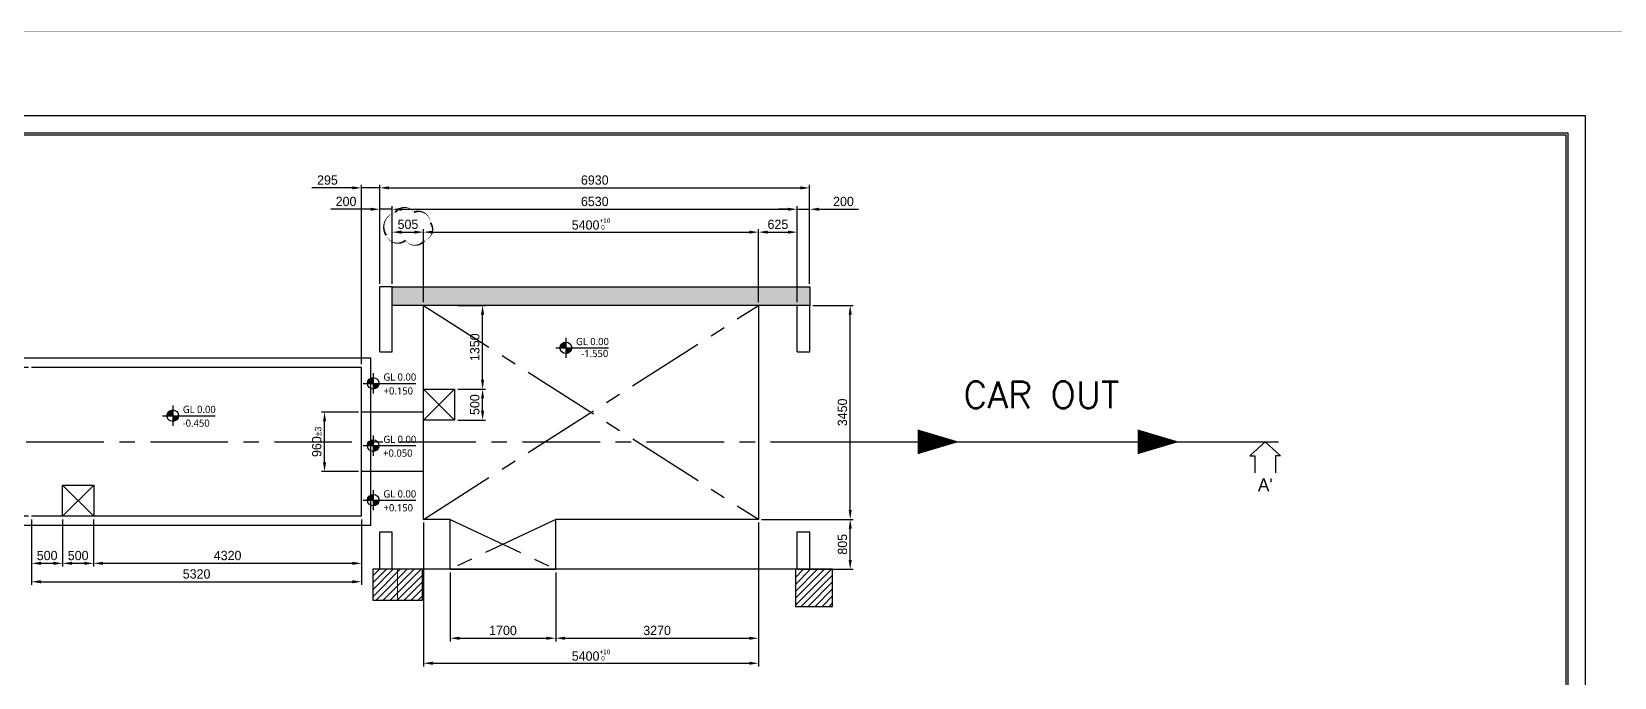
# Model space of a CAD drawing. Header units: millimetres. Extents: x -5 to 1510635, y -6 to 71285.
# Drawn here: x 1086576 to 1112096, y 16322 to 26733 of the extents above; entities that cross this region are included whole.
import ezdxf
from ezdxf.enums import TextEntityAlignment as Align

# ---------------------------------------------------------------- set-up
doc = ezdxf.new("R2010")
doc.units = ezdxf.units.MM
doc.header["$LTSCALE"] = 1000
for name, pattern in [('CENTER', [2, 1.25, -0.25, 0.25, -0.25]), ('HIDDEN', [0.375, 0.25, -0.125]), ('S-BM G$0$HIDDEN', [9.525, 6.35, -3.175]), ('WLINE-1', [4.5, 3, -1.5])]:
    doc.linetypes.add(name, pattern=pattern)
for name, color, linetype in [('1', 1, 'CENTER'), ('2', 42, 'Continuous'), ('3', 3, 'Continuous'), ('6', 6, 'WLINE-1'), ('A-SYM', 6, 'Continuous'), ('MP-1', 1, 'CENTER'), ('MP-2', 42, 'Continuous'), ('MP-4', 4, 'HIDDEN'), ('MP-7', 7, 'Continuous'), ('MP-8', 8, 'Continuous'), ('S-BM G$0$S-BEAM', 21, 'Continuous'), ('S-COL G$0$GRD RC WALL', 31, 'Continuous'), ('S-COL G$0$S-COL-1', 31, 'Continuous'), ('S-COL G$0$S-COL-HATCH', 11, 'Continuous'), ('S-COL G$0$S-RCWALL-HACH', 21, 'Continuous'), ('S-SLAB-E', 21, 'Continuous')]:
    doc.layers.add(name, color=color, linetype=linetype)
doc.layers.add('S-DIM', color=11, linetype='Continuous', lineweight=13)
doc.layers.add('S-HATCH', color=11, linetype='Continuous', lineweight=13)
doc.styles.add('GHD', font='OUTLINE', dxfattribs={"bigfont": 'GHD'})
doc.styles.add('GHG1', font='simplex.shx', dxfattribs={"bigfont": 'whgtxt.shx'})
doc.styles.add('맑은고딕', font='malgun.ttf', dxfattribs={"height": 800})
doc.dimstyles.new('MPS2', dxfattribs={"dimscale": 100, "dimtxt": 3, "dimasz": 3, "dimexe": 1, "dimexo": 1, "dimgap": 1, "dimtad": 1, "dimzin": 12, "dimdsep": 46, "dimtxsty": 'Standard', "dimcen": 1, "dimclrd": 1, "dimclre": 1, "dimclrt": 7, "dimazin": 2, "dimtfac": 1, "dimtmove": 0, "dimatfit": 3, "dimfxl": 1, "dimarcsym": 0})

# ---------------------------------------------------------------- blocks, each defined once
blk = doc.blocks.new('*D627')
at = {"layer": 'DEFPOINTS', "color": 0, "linetype": 'ByBlock', "transparency": 16777216}
for p in [(1093396, 22319), (1093847, 22319, 0), (1093396, 20969)]:
    blk.add_point(p, dxfattribs=at)
at = {"layer": 'MP-8', "color": 1, "linetype": 'ByBlock', "lineweight": -2, "transparency": 16777216}
for p, q in [((1093446, 22319, 0), (1093897, 22319, 0)), ((1093847, 21119, 0), (1093847, 22169, 0)), ((1093446, 20969, 0), (1093897, 20969, 0))]:
    blk.add_line(p, q, dxfattribs=at)
at = {"layer": 'MP-8', "color": 1, "linetype": 'ByBlock', "transparency": 16777216}
for points in [[(1093822, 22169, 0), (1093872, 22169, 0), (1093847, 22319, 0)], [(1093822, 21119, 0), (1093872, 21119, 0), (1093847, 20969, 0)]]:
    blk.add_solid(points, dxfattribs=at)
at = {"layer": 'MP-8', "color": 7, "linetype": 'ByBlock', "transparency": 16777216, "insert": (1093722, 21644, 0), "char_height": 150, "attachment_point": 5, "rotation": 90}
blk.add_mtext('1350', dxfattribs=at)
blk = doc.blocks.new('*D628')
at = {"layer": 'DEFPOINTS', "color": 0, "linetype": 'ByBlock', "transparency": 16777216}
for p in [(1086576, 18919, 0), (1087076, 18919, 0), (1087076, 18160)]:
    blk.add_point(p, dxfattribs=at)
at = {"layer": 'MP-8', "color": 1, "linetype": 'ByBlock', "lineweight": -2, "transparency": 16777216}
for p, q in [((1086576, 18869), (1086576, 18110)), ((1087076, 18869), (1087076, 18110)), ((1086726, 18160), (1086926, 18160))]:
    blk.add_line(p, q, dxfattribs=at)
at = {"layer": 'MP-8', "color": 1, "linetype": 'ByBlock', "transparency": 16777216}
for points in [[(1086726, 18185), (1086726, 18135), (1086576, 18160)], [(1086926, 18185), (1086926, 18135), (1087076, 18160)]]:
    blk.add_solid(points, dxfattribs=at)
at = {"layer": 'MP-8', "color": 7, "linetype": 'ByBlock', "transparency": 16777216, "insert": (1086826, 18285), "char_height": 150, "attachment_point": 5}
blk.add_mtext('500', dxfattribs=at)
blk = doc.blocks.new('*D629')
at = {"layer": 'DEFPOINTS', "color": 0, "linetype": 'ByBlock', "transparency": 16777216}
for p in [(1087076, 18919, 0), (1087576, 18919, 0), (1087576, 18160)]:
    blk.add_point(p, dxfattribs=at)
at = {"layer": 'MP-8', "color": 1, "linetype": 'ByBlock', "lineweight": -2, "transparency": 16777216}
for p, q in [((1087076, 18869), (1087076, 18110)), ((1087576, 18869), (1087576, 18110)), ((1087226, 18160), (1087426, 18160))]:
    blk.add_line(p, q, dxfattribs=at)
at = {"layer": 'MP-8', "color": 1, "linetype": 'ByBlock', "transparency": 16777216}
for points in [[(1087226, 18185), (1087226, 18135), (1087076, 18160)], [(1087426, 18185), (1087426, 18135), (1087576, 18160)]]:
    blk.add_solid(points, dxfattribs=at)
at = {"layer": 'MP-8', "color": 7, "linetype": 'ByBlock', "transparency": 16777216, "insert": (1087326, 18285), "char_height": 150, "attachment_point": 5}
blk.add_mtext('500', dxfattribs=at)
blk = doc.blocks.new('*D630')
at = {"layer": 'DEFPOINTS', "color": 0, "linetype": 'ByBlock', "transparency": 16777216}
for p in [(1087576, 18919, 0), (1091896, 18919, 0), (1091896, 18160)]:
    blk.add_point(p, dxfattribs=at)
at = {"layer": 'MP-8', "color": 1, "linetype": 'ByBlock', "lineweight": -2, "transparency": 16777216}
for p, q in [((1087576, 18869), (1087576, 18110)), ((1091896, 18869), (1091896, 18110)), ((1087726, 18160), (1091746, 18160))]:
    blk.add_line(p, q, dxfattribs=at)
at = {"layer": 'MP-8', "color": 1, "linetype": 'ByBlock', "transparency": 16777216}
for points in [[(1087726, 18185), (1087726, 18135), (1087576, 18160)], [(1091746, 18185), (1091746, 18135), (1091896, 18160)]]:
    blk.add_solid(points, dxfattribs=at)
at = {"layer": 'MP-8', "color": 7, "linetype": 'ByBlock', "transparency": 16777216, "insert": (1089736, 18285), "char_height": 150, "attachment_point": 5}
blk.add_mtext('4320', dxfattribs=at)
blk = doc.blocks.new('*D631')
at = {"layer": 'DEFPOINTS', "color": 0, "linetype": 'ByBlock', "transparency": 16777216}
for p in [(1086576, 18919, 0), (1091896, 18919, 0), (1091896, 17863)]:
    blk.add_point(p, dxfattribs=at)
at = {"layer": 'MP-8', "color": 1, "linetype": 'ByBlock', "lineweight": -2, "transparency": 16777216}
for p, q in [((1086576, 18869), (1086576, 17813)), ((1091896, 18869), (1091896, 17813)), ((1086726, 17863), (1091746, 17863))]:
    blk.add_line(p, q, dxfattribs=at)
at = {"layer": 'MP-8', "color": 1, "linetype": 'ByBlock', "transparency": 16777216}
for points in [[(1086726, 17888), (1086726, 17838), (1086576, 17863)], [(1091746, 17888), (1091746, 17838), (1091896, 17863)]]:
    blk.add_solid(points, dxfattribs=at)
at = {"layer": 'MP-8', "color": 7, "linetype": 'ByBlock', "transparency": 16777216, "insert": (1089236, 17988), "char_height": 150, "attachment_point": 5}
blk.add_mtext('5320', dxfattribs=at)
blk = doc.blocks.new('*D632')
at = {"layer": 'DEFPOINTS', "color": 0, "linetype": 'ByBlock', "transparency": 16777216}
for p in [(1085743, 21319), (1086576, 21319, 0), (1086576, 18919, 0)]:
    blk.add_point(p, dxfattribs=at)
at = {"layer": 'MP-8', "color": 1, "linetype": 'ByBlock', "lineweight": -2, "transparency": 16777216}
for p, q in [((1086526, 21319), (1085693, 21319)), ((1085743, 19069), (1085743, 21169)), ((1086526, 18919), (1085693, 18919))]:
    blk.add_line(p, q, dxfattribs=at)
at = {"layer": 'MP-8', "color": 1, "linetype": 'ByBlock', "transparency": 16777216}
for points in [[(1085718, 21169), (1085768, 21169), (1085743, 21319)], [(1085718, 19069), (1085768, 19069), (1085743, 18919)]]:
    blk.add_solid(points, dxfattribs=at)
at = {"layer": 'MP-8', "color": 7, "linetype": 'ByBlock', "transparency": 16777216, "insert": (1085618, 20119), "char_height": 150, "attachment_point": 5, "rotation": 90}
blk.add_mtext('2400', dxfattribs=at)
blk = doc.blocks.new('*D633')
at = {"layer": '2', "color": 1, "linetype": 'ByBlock', "lineweight": -2, "transparency": 16777216}
for p, q in [((1091846, 20599), (1091249, 20599)), ((1091299, 19789), (1091299, 20449)), ((1091846, 19639), (1091249, 19639))]:
    blk.add_line(p, q, dxfattribs=at)
at = {"layer": '2', "color": 1, "linetype": 'ByBlock', "transparency": 16777216}
for points in [[(1091274, 20449), (1091324, 20449), (1091299, 20599)], [(1091274, 19789), (1091324, 19789), (1091299, 19639)]]:
    blk.add_solid(points, dxfattribs=at)
at = {"layer": 'DEFPOINTS', "color": 0, "linetype": 'ByBlock', "transparency": 16777216}
for p in [(1091299, 20599), (1091896, 20599, 0), (1091896, 19639, 0)]:
    blk.add_point(p, dxfattribs=at)
at = {"layer": '2', "color": 7, "linetype": 'ByBlock', "transparency": 16777216, "insert": (1091174, 20119), "char_height": 150, "attachment_point": 5, "rotation": 90}
blk.add_mtext('960{\\H105.000000;±3}', dxfattribs=at)
blk = doc.blocks.new('1223333333')
at = {"layer": 'A-SYM'}
h = blk.add_hatch(color=256, dxfattribs=at)
h.paths.add_polyline_path([(-984, 0), (-984, 96, 0.414214), (-1080, 0)])
h.paths.add_polyline_path([(-888, 0), (-984, 0), (-984, -96, 0.414214)])
blk.add_line((-984, 168), (-984, -168), dxfattribs=at)
blk.add_lwpolyline([(-1152, 0), (-298, 0), (-277, 0)], dxfattribs=at)
blk.add_circle((-984, 0), 96, dxfattribs=at)
blk = doc.blocks.new('*D634')
at = {"layer": 'DEFPOINTS', "color": 0, "linetype": 'ByBlock', "transparency": 16777216}
for p in [(1093396, 20969), (1093847, 20969), (1093396, 20469)]:
    blk.add_point(p, dxfattribs=at)
at = {"layer": 'MP-8', "color": 1, "linetype": 'ByBlock', "lineweight": -2, "transparency": 16777216}
for p, q in [((1093446, 20969), (1093897, 20969)), ((1093847, 20619), (1093847, 20819)), ((1093446, 20469), (1093897, 20469))]:
    blk.add_line(p, q, dxfattribs=at)
at = {"layer": 'MP-8', "color": 1, "linetype": 'ByBlock', "transparency": 16777216}
for points in [[(1093822, 20819), (1093872, 20819), (1093847, 20969)], [(1093822, 20619), (1093872, 20619), (1093847, 20469)]]:
    blk.add_solid(points, dxfattribs=at)
at = {"layer": 'MP-8', "color": 7, "linetype": 'ByBlock', "transparency": 16777216, "insert": (1093722, 20719), "char_height": 150, "attachment_point": 5, "rotation": 90}
blk.add_mtext('500', dxfattribs=at)
blk = doc.blocks.new('*D635')
at = {"layer": 'DEFPOINTS', "color": 0, "linetype": 'ByBlock', "transparency": 16777216}
for p in [(1092896, 23500), (1092391, 22619), (1092896, 22319)]:
    blk.add_point(p, dxfattribs=at)
at = {"layer": 'MP-8', "color": 1, "linetype": 'ByBlock', "lineweight": -2, "transparency": 16777216}
for p, q in [((1092391, 22669), (1092391, 23550)), ((1092541, 23500), (1092746, 23500)), ((1092896, 22369), (1092896, 23550))]:
    blk.add_line(p, q, dxfattribs=at)
at = {"layer": 'MP-8', "color": 1, "linetype": 'ByBlock', "transparency": 16777216}
for points in [[(1092541, 23525), (1092541, 23475), (1092391, 23500)], [(1092746, 23525), (1092746, 23475), (1092896, 23500)]]:
    blk.add_solid(points, dxfattribs=at)
at = {"layer": 'MP-8', "color": 7, "linetype": 'ByBlock', "transparency": 16777216, "insert": (1092644, 23625), "char_height": 150, "attachment_point": 5}
blk.add_mtext('505', dxfattribs=at)
blk = doc.blocks.new('*D636')
at = {"layer": 'DEFPOINTS', "color": 0, "linetype": 'ByBlock', "transparency": 16777216}
for p in [(1098296, 23500), (1092896, 22319), (1098296, 22319, 0)]:
    blk.add_point(p, dxfattribs=at)
at = {"layer": 'MP-8', "color": 1, "linetype": 'ByBlock', "lineweight": -2, "transparency": 16777216}
for p, q in [((1092896, 22369), (1092896, 23550)), ((1093046, 23500), (1098146, 23500)), ((1098296, 22369), (1098296, 23550))]:
    blk.add_line(p, q, dxfattribs=at)
at = {"layer": 'MP-8', "color": 1, "linetype": 'ByBlock', "transparency": 16777216}
for points in [[(1093046, 23525), (1093046, 23475), (1092896, 23500)], [(1098146, 23525), (1098146, 23475), (1098296, 23500)]]:
    blk.add_solid(points, dxfattribs=at)
at = {"layer": 'MP-8', "color": 7, "linetype": 'ByBlock', "transparency": 16777216, "insert": (1095596, 23630), "char_height": 150, "attachment_point": 5}
blk.add_mtext('5400{\\H75.000000;\\S+10^  0;}', dxfattribs=at)
blk = doc.blocks.new('*D637')
at = {"layer": 'DEFPOINTS', "color": 0, "linetype": 'ByBlock', "transparency": 16777216}
for p in [(1098921, 23500), (1098296, 22319, 0), (1098921, 22319, 0)]:
    blk.add_point(p, dxfattribs=at)
at = {"layer": 'MP-8', "color": 1, "linetype": 'ByBlock', "lineweight": -2, "transparency": 16777216}
for p, q in [((1098296, 22369), (1098296, 23550)), ((1098446, 23500), (1098771, 23500)), ((1098921, 22369), (1098921, 23550))]:
    blk.add_line(p, q, dxfattribs=at)
at = {"layer": 'MP-8', "color": 1, "linetype": 'ByBlock', "transparency": 16777216}
for points in [[(1098446, 23525), (1098446, 23475), (1098296, 23500)], [(1098771, 23525), (1098771, 23475), (1098921, 23500)]]:
    blk.add_solid(points, dxfattribs=at)
at = {"layer": 'MP-8', "color": 7, "linetype": 'ByBlock', "transparency": 16777216, "insert": (1098609, 23625), "char_height": 150, "attachment_point": 5}
blk.add_mtext('625', dxfattribs=at)
blk = doc.blocks.new('*D638')
at = {"layer": 'DEFPOINTS', "color": 0, "linetype": 'ByBlock', "transparency": 16777216}
for p in [(1092391, 23869), (1092191, 22619), (1092391, 22619)]:
    blk.add_point(p, dxfattribs=at)
at = {"layer": 'MP-8', "color": 1, "linetype": 'ByBlock', "lineweight": -2, "transparency": 16777216}
for p, q in [((1092041, 23869), (1091401, 23869)), ((1092191, 22669), (1092191, 23919)), ((1092391, 23869), (1092191, 23869)), ((1092391, 22669), (1092391, 23919)), ((1092541, 23869), (1092691, 23869))]:
    blk.add_line(p, q, dxfattribs=at)
at = {"layer": 'MP-8', "color": 1, "linetype": 'ByBlock', "transparency": 16777216}
for points in [[(1092041, 23894), (1092041, 23844), (1092191, 23869)], [(1092541, 23894), (1092541, 23844), (1092391, 23869)]]:
    blk.add_solid(points, dxfattribs=at)
at = {"layer": 'MP-8', "color": 7, "linetype": 'ByBlock', "transparency": 16777216, "insert": (1091646, 23994), "char_height": 150, "attachment_point": 5}
blk.add_mtext('200', dxfattribs=at)
blk = doc.blocks.new('*D639')
at = {"layer": 'DEFPOINTS', "color": 0, "linetype": 'ByBlock', "transparency": 16777216}
for p in [(1092191, 24214), (1092191, 22619), (1091896, 21319, 0)]:
    blk.add_point(p, dxfattribs=at)
at = {"layer": 'MP-8', "color": 1, "linetype": 'ByBlock', "lineweight": -2, "transparency": 16777216}
for p, q in [((1091896, 21369), (1091896, 24264)), ((1092191, 22669), (1092191, 24264)), ((1091746, 24214), (1091096, 24214)), ((1092191, 24214), (1091896, 24214)), ((1092341, 24214), (1092491, 24214))]:
    blk.add_line(p, q, dxfattribs=at)
at = {"layer": 'MP-8', "color": 1, "linetype": 'ByBlock', "transparency": 16777216}
for points in [[(1091746, 24239), (1091746, 24189), (1091896, 24214)], [(1092341, 24239), (1092341, 24189), (1092191, 24214)]]:
    blk.add_solid(points, dxfattribs=at)
at = {"layer": 'MP-8', "color": 7, "linetype": 'ByBlock', "transparency": 16777216, "insert": (1091346, 24339), "char_height": 150, "attachment_point": 5}
blk.add_mtext('295', dxfattribs=at)
blk = doc.blocks.new('*D640')
at = {"layer": 'DEFPOINTS', "color": 0, "linetype": 'ByBlock', "transparency": 16777216}
for p in [(1098921, 23869), (1092391, 22619), (1098921, 22319, 0)]:
    blk.add_point(p, dxfattribs=at)
at = {"layer": 'MP-8', "color": 1, "linetype": 'ByBlock', "lineweight": -2, "transparency": 16777216}
for p, q in [((1092391, 22669), (1092391, 23919)), ((1092541, 23869), (1098771, 23869)), ((1098921, 22369), (1098921, 23919))]:
    blk.add_line(p, q, dxfattribs=at)
at = {"layer": 'MP-8', "color": 1, "linetype": 'ByBlock', "transparency": 16777216}
for points in [[(1092541, 23894), (1092541, 23844), (1092391, 23869)], [(1098771, 23894), (1098771, 23844), (1098921, 23869)]]:
    blk.add_solid(points, dxfattribs=at)
at = {"layer": 'MP-8', "color": 7, "linetype": 'ByBlock', "transparency": 16777216, "insert": (1095656, 23994), "char_height": 150, "attachment_point": 5}
blk.add_mtext('6530', dxfattribs=at)
blk = doc.blocks.new('*D641')
at = {"layer": 'DEFPOINTS', "color": 0, "linetype": 'ByBlock', "transparency": 16777216}
for p in [(1099121, 24214), (1092191, 22619), (1099121, 22619)]:
    blk.add_point(p, dxfattribs=at)
at = {"layer": 'MP-8', "color": 1, "linetype": 'ByBlock', "lineweight": -2, "transparency": 16777216}
for p, q in [((1092191, 22669), (1092191, 24264)), ((1099121, 22669), (1099121, 24264)), ((1092341, 24214), (1098971, 24214))]:
    blk.add_line(p, q, dxfattribs=at)
at = {"layer": 'MP-8', "color": 1, "linetype": 'ByBlock', "transparency": 16777216}
for points in [[(1092341, 24239), (1092341, 24189), (1092191, 24214)], [(1098971, 24239), (1098971, 24189), (1099121, 24214)]]:
    blk.add_solid(points, dxfattribs=at)
at = {"layer": 'MP-8', "color": 7, "linetype": 'ByBlock', "transparency": 16777216, "insert": (1095656, 24339), "char_height": 150, "attachment_point": 5}
blk.add_mtext('6930', dxfattribs=at)
blk = doc.blocks.new('*D642')
at = {"layer": 'DEFPOINTS', "color": 0, "linetype": 'ByBlock', "transparency": 16777216}
for p in [(1099121, 23869), (1099121, 22619), (1098921, 22319, 0)]:
    blk.add_point(p, dxfattribs=at)
at = {"layer": 'MP-8', "color": 1, "linetype": 'ByBlock', "lineweight": -2, "transparency": 16777216}
for p, q in [((1098771, 23869), (1098621, 23869)), ((1098921, 22369), (1098921, 23919)), ((1098921, 23869), (1099121, 23869)), ((1099121, 22669), (1099121, 23919)), ((1099271, 23869), (1099911, 23869))]:
    blk.add_line(p, q, dxfattribs=at)
at = {"layer": 'MP-8', "color": 1, "linetype": 'ByBlock', "transparency": 16777216}
for points in [[(1098771, 23894), (1098771, 23844), (1098921, 23869)], [(1099271, 23894), (1099271, 23844), (1099121, 23869)]]:
    blk.add_solid(points, dxfattribs=at)
at = {"layer": 'MP-8', "color": 7, "linetype": 'ByBlock', "transparency": 16777216, "insert": (1099666, 23994), "char_height": 150, "attachment_point": 5}
blk.add_mtext('200', dxfattribs=at)
blk = doc.blocks.new('*D643')
at = {"layer": 'DEFPOINTS', "color": 0, "linetype": 'ByBlock', "transparency": 16777216}
for p in [(1092896, 18869, 0), (1098296, 18869), (1098296, 16549, 0)]:
    blk.add_point(p, dxfattribs=at)
at = {"layer": 'MP-8', "color": 1, "linetype": 'ByBlock', "lineweight": -2, "transparency": 16777216}
for p, q in [((1092896, 18819, 0), (1092896, 16499, 0)), ((1098296, 18819, 0), (1098296, 16499, 0)), ((1093046, 16549, 0), (1098146, 16549, 0))]:
    blk.add_line(p, q, dxfattribs=at)
at = {"layer": 'MP-8', "color": 1, "linetype": 'ByBlock', "transparency": 16777216}
for points in [[(1093046, 16574, 0), (1093046, 16524, 0), (1092896, 16549, 0)], [(1098146, 16574, 0), (1098146, 16524, 0), (1098296, 16549, 0)]]:
    blk.add_solid(points, dxfattribs=at)
at = {"layer": 'MP-8', "color": 7, "linetype": 'ByBlock', "transparency": 16777216, "insert": (1095596, 16679, 0), "char_height": 150, "attachment_point": 5}
blk.add_mtext('5400{\\H75.000000;\\S+10^  0;}', dxfattribs=at)
blk = doc.blocks.new('*D644')
at = {"layer": 'DEFPOINTS', "color": 0, "linetype": 'ByBlock', "transparency": 16777216}
for p in [(1093326, 18064, 0), (1095026, 18064, 0), (1095026, 16952, 0)]:
    blk.add_point(p, dxfattribs=at)
at = {"layer": 'MP-8', "color": 1, "linetype": 'ByBlock', "lineweight": -2, "transparency": 16777216}
for p, q in [((1093326, 18014, 0), (1093326, 16902, 0)), ((1095026, 18014, 0), (1095026, 16902, 0)), ((1093476, 16952, 0), (1094876, 16952, 0))]:
    blk.add_line(p, q, dxfattribs=at)
at = {"layer": 'MP-8', "color": 1, "linetype": 'ByBlock', "transparency": 16777216}
for points in [[(1093476, 16977, 0), (1093476, 16927, 0), (1093326, 16952, 0)], [(1094876, 16977, 0), (1094876, 16927, 0), (1095026, 16952, 0)]]:
    blk.add_solid(points, dxfattribs=at)
at = {"layer": 'MP-8', "color": 7, "linetype": 'ByBlock', "transparency": 16777216, "insert": (1094176, 17077, 0), "char_height": 150, "attachment_point": 5}
blk.add_mtext('1700', dxfattribs=at)
blk = doc.blocks.new('*D645')
at = {"layer": 'DEFPOINTS', "color": 0, "linetype": 'ByBlock', "transparency": 16777216}
for p in [(1098296, 18869, 0), (1095026, 18064, 0), (1098296, 16952, 0)]:
    blk.add_point(p, dxfattribs=at)
at = {"layer": 'MP-8', "color": 1, "linetype": 'ByBlock', "lineweight": -2, "transparency": 16777216}
for p, q in [((1098296, 18819, 0), (1098296, 16902, 0)), ((1095026, 18014, 0), (1095026, 16902, 0)), ((1095176, 16952, 0), (1098146, 16952, 0))]:
    blk.add_line(p, q, dxfattribs=at)
at = {"layer": 'MP-8', "color": 1, "linetype": 'ByBlock', "transparency": 16777216}
for points in [[(1095176, 16977, 0), (1095176, 16927, 0), (1095026, 16952, 0)], [(1098146, 16977, 0), (1098146, 16927, 0), (1098296, 16952, 0)]]:
    blk.add_solid(points, dxfattribs=at)
at = {"layer": 'MP-8', "color": 7, "linetype": 'ByBlock', "transparency": 16777216, "insert": (1096661, 17077, 0), "char_height": 150, "attachment_point": 5}
blk.add_mtext('3270', dxfattribs=at)
blk = doc.blocks.new('*D646')
at = {"layer": 'DEFPOINTS', "color": 0, "linetype": 'ByBlock', "transparency": 16777216}
for p in [(1098296, 18869, 0), (1099775, 18869, 0), (1098891, 18064, 0)]:
    blk.add_point(p, dxfattribs=at)
at = {"layer": 'MP-8', "color": 1, "linetype": 'ByBlock', "lineweight": -2, "transparency": 16777216}
for p, q in [((1098346, 18869, 0), (1099825, 18869, 0)), ((1099775, 18214, 0), (1099775, 18719, 0)), ((1098941, 18064, 0), (1099825, 18064, 0))]:
    blk.add_line(p, q, dxfattribs=at)
at = {"layer": 'MP-8', "color": 1, "linetype": 'ByBlock', "transparency": 16777216}
for points in [[(1099750, 18719, 0), (1099800, 18719, 0), (1099775, 18869, 0)], [(1099750, 18214, 0), (1099800, 18214, 0), (1099775, 18064, 0)]]:
    blk.add_solid(points, dxfattribs=at)
at = {"layer": 'MP-8', "color": 7, "linetype": 'ByBlock', "transparency": 16777216, "insert": (1099650, 18467, 0), "char_height": 150, "attachment_point": 5, "rotation": 90}
blk.add_mtext('805', dxfattribs=at)
blk = doc.blocks.new('*D647')
at = {"layer": 'DEFPOINTS', "color": 0, "linetype": 'ByBlock', "transparency": 16777216}
for p in [(1099121, 22319), (1099775, 22319, 0), (1098296, 18869)]:
    blk.add_point(p, dxfattribs=at)
at = {"layer": 'MP-8', "color": 1, "linetype": 'ByBlock', "lineweight": -2, "transparency": 16777216}
for p, q in [((1099171, 22319, 0), (1099825, 22319, 0)), ((1099775, 19019, 0), (1099775, 22169, 0)), ((1098346, 18869, 0), (1099825, 18869, 0))]:
    blk.add_line(p, q, dxfattribs=at)
at = {"layer": 'MP-8', "color": 1, "linetype": 'ByBlock', "transparency": 16777216}
for points in [[(1099750, 22169, 0), (1099800, 22169, 0), (1099775, 22319, 0)], [(1099750, 19019, 0), (1099800, 19019, 0), (1099775, 18869, 0)]]:
    blk.add_solid(points, dxfattribs=at)
at = {"layer": 'MP-8', "color": 7, "linetype": 'ByBlock', "transparency": 16777216, "insert": (1099650, 20594, 0), "char_height": 150, "attachment_point": 5, "rotation": 90}
blk.add_mtext('3450', dxfattribs=at)

msp = doc.modelspace()

# ---------------------------------------------------------------- hatches: boundary and pattern name
at = {"layer": 'S-COL G$0$S-COL-HATCH'}
h = msp.add_hatch(dxfattribs=at)
h.set_pattern_fill('ANSI31', color=256, scale=25)
h.set_pattern_definition([(45, (-2907660.18, 174283.28), (-56.1266008, 56.1266008), [])])
h.paths.add_polyline_path([(1092076.451, 17564.482), (1092876.451, 17564.482), (1092876.451, 18064.482), (1092076.451, 18064.482)])
h = msp.add_hatch(dxfattribs=at)
h.set_pattern_fill('ANSI31', color=256, scale=25)
h.set_pattern_definition([(45, (-2901045.18, 174283.28), (-56.1266008, 56.1266008), [])])
h.paths.add_polyline_path([(1098891.451, 17464.482), (1099491.451, 17464.482), (1099491.451, 18064.482), (1098891.451, 18064.482)])
at = {"layer": 'S-COL G$0$S-RCWALL-HACH'}
h = msp.add_hatch(dxfattribs=at)
h.set_pattern_fill('DOTS', color=256, scale=40)
h.set_pattern_definition([(0, (-2922244.895, 155500.76), (31.75, 63.5), [0, -63.5])])
h.paths.add_polyline_path([(1092391.434, 22619.262), (1099121.451, 22619.262), (1099121.451, 22319.262), (1092391.434, 22319.262)])

# ---------------------------------------------------------------- linework, layer by layer
at = {"layer": '1'}
msp.add_line((1080490.557, 20119.262, 0), (1106249.24, 20119.262, 0), dxfattribs=at)
at = {"layer": '1', "color": 1, "linetype": 'HIDDEN', "ltscale": 2000}
msp.add_line((1098896.451, 20119.262, 0), (1106266.989, 20119.262, 0), dxfattribs=at)
at = {"layer": '1', "color": 1, "linetype": 'HIDDEN', "ltscale": 2000, "elevation": 0}
for points in [[(1100860.971, 20119.262, 400, 0.4, 0), (1101532.58, 20119.262, 0.4, 0.4, 0)], [(1104409.088, 20119.262, 400, 0.4, 0), (1105080.697, 20119.262, 0.4, 0.4, 0)]]:
    msp.add_lwpolyline(points, format="xyseb", dxfattribs=at)
at = {"layer": '3'}
msp.add_line((1106249.24, 20119.262, 0), (1106681.91, 20119.262, 0), dxfattribs=at)
at = {"layer": '6', "linetype": 'ByBlock'}
msp.add_lwpolyline([(1092293.861, 23449.149, 0, 30, 0.52056705), (1092605.407, 23368.296, 0, 30, 0.52056705), (1092605.407, 23368.296, 0, 30, 0.52056705), (1092908.862, 23364.253, 0, 30, 0.52056705), (1092908.862, 23364.253, 0, 30, 0.52056705), (1093005.97, 23651.282, 0, 30, 0.52056705), (1093005.97, 23651.282, 0, 30, 0.52056705), (1092742.975, 23821.073, 0, 30, 0.52056705), (1092742.975, 23821.073, 0, 30, 0.52056705), (1092439.521, 23817.029, 0, 30, 0.52056705), (1092439.521, 23817.029, 0, 30, 0.52056705), (1092293.861, 23449.149, 0, 0, 0)], format="xyseb", dxfattribs=at)
at = {"layer": 'MP-1'}
for p, q in [((1092896.451, 18869.262), (1098296.451, 22319.262, 0)), ((1092896.451, 22319.262), (1098296.451, 18869.482, 0)), ((1095026.451, 18869.262, 0), (1093326.451, 18064.482, 0)), ((1093326.451, 18869.262, 0), (1095026.451, 18064.482, 0))]:
    msp.add_line(p, q, dxfattribs=at)
at = {"layer": 'MP-2'}
for p, q in [((1106465.577, 20119.259, 0), (1106216.457, 19892.727, 0)), ((1106465.577, 20119.259, 0), (1106714.696, 19892.727, 0)), ((1106216.457, 19892.727, 0), (1106298.834, 19892.727, 0)), ((1106298.834, 19892.727, 0), (1106298.834, 19616.779, 0)), ((1106632.319, 19892.727, 0), (1106632.319, 19616.779, 0)), ((1106714.696, 19892.727, 0), (1106632.319, 19892.727, 0))]:
    msp.add_line(p, q, dxfattribs=at)
at = {"layer": 'MP-2', "const_width": 5.625}
msp.add_lwpolyline([(1113000, 0), (1075200, 0), (1075200, 26730), (1113000, 26730)], close=True, dxfattribs=at)
at = {"layer": 'MP-7'}
for points in [[(1076572.5, 25380), (1111627.5, 25380), (1111627.5, 1350), (1076572.5, 1350)], [(1111346.864, 1630.636), (1076853.136, 1630.636), (1076853.136, 25099.364), (1111346.864, 25099.364)], [(1076884.318, 25068.182), (1111315.682, 25068.182), (1111315.682, 1661.818), (1076884.318, 1661.818)]]:
    msp.add_lwpolyline(points, close=True, dxfattribs=at)
at = {"layer": 'MP-8'}
for p, q in [((1092391.434, 22619.262), (1092191.434, 22619.262)), ((1092191.434, 21569.262, 0), (1092191.434, 22619.262)), ((1092391.434, 21569.262, 0), (1092391.434, 22619.262)), ((1092896.451, 18869.262), (1092896.451, 22319.262)), ((1098296.451, 22319.262, 0), (1098296.451, 18869.262, 0)), ((1098921.451, 21569.262, 0), (1098921.451, 22319.262, 0)), ((1099121.451, 21569.262, 0), (1099121.451, 22319.262, 0)), ((1092046.451, 21469.262, 0), (1086426.451, 21469.262, 0)), ((1092046.451, 18769.262, 0), (1092046.451, 21469.262, 0)), ((1092191.434, 21569.262, 0), (1092391.434, 21569.262, 0)), ((1098921.451, 21569.262, 0), (1099121.451, 21569.262, 0)), ((1091896.451, 21319.262, 0), (1086576.451, 21319.262, 0)), ((1091896.451, 18919.262, 0), (1091896.451, 21319.262, 0)), ((1092896.451, 20599.262), (1091896.451, 20599.262, 0)), ((1092896.451, 19639.262), (1091896.451, 19639.262, 0)), ((1091896.451, 18919.262, 0), (1086576.451, 18919.262, 0)), ((1092046.451, 18769.262, 0), (1086426.451, 18769.262, 0)), ((1092191.434, 18064.482, 0), (1092191.434, 18669.262, 0)), ((1092191.434, 18669.262, 0), (1092391.434, 18669.262, 0)), ((1092391.434, 18064.482, 0), (1092391.434, 18669.262, 0)), ((1093326.451, 18869.262, 0), (1092896.451, 18869.262, 0)), ((1093326.451, 18064.482, 0), (1093326.451, 18869.262, 0)), ((1095026.451, 18064.482, 0), (1095026.451, 18869.262, 0)), ((1098296.451, 18869.262), (1095026.451, 18869.262, 0)), ((1098921.451, 18064.482, 0), (1098921.451, 18669.262, 0)), ((1098921.451, 18669.262, 0), (1099121.451, 18669.262, 0)), ((1099121.451, 18064.482, 0), (1099121.451, 18669.262, 0))]:
    msp.add_line(p, q, dxfattribs=at)
at = {"layer": 'S-BM G$0$S-BEAM', "linetype": 'S-BM G$0$HIDDEN'}
for p, q in [((1098211.451, 22621.239, 0), (1098211.451, 22618.76, 0)), ((1098661.451, 22621.239), (1098661.451, 22618.76))]:
    msp.add_line(p, q, dxfattribs=at)
at = {"layer": 'S-BM G$0$S-BEAM'}
for p, q in [((1094876.451, 18064.465, 0), (1092876.451, 18064.482, 0)), ((1098891.451, 18064.482, 0), (1094876.451, 18064.482, 0))]:
    msp.add_line(p, q, dxfattribs=at)
at = {"layer": 'S-COL G$0$GRD RC WALL'}
msp.add_line((1093326.451, 18064.482, 0), (1095026.451, 18064.482, 0), dxfattribs=at)
msp.add_lwpolyline([(1092391.434, 22619.262), (1099121.451, 22619.262), (1099121.451, 22319.262), (1092391.434, 22319.262)], close=True, dxfattribs=at)
at = {"layer": 'S-COL G$0$S-COL-1'}
msp.add_line((1092876.451, 17814.482, 0), (1092876.451, 18064.467, 0), dxfattribs=at)
at = {"layer": 'S-COL G$0$S-COL-1', "elevation": 0}
for points in [[(1092076.451, 17564.482), (1092876.451, 17564.482), (1092876.451, 18064.482), (1092076.451, 18064.482)], [(1098891.451, 17464.482), (1099491.451, 17464.482), (1099491.451, 18064.482), (1098891.451, 18064.482)]]:
    msp.add_lwpolyline(points, close=True, dxfattribs=at)
at = {"layer": 'S-DIM'}
msp.add_line((1092476.451, 18064.482, 0), (1092476.451, 17564.482, 0), dxfattribs=at)
at = {"layer": 'S-HATCH'}
for p, q in [((1092896.451, 20969.262), (1093396.048, 20469.263)), ((1093396.048, 20969.262), (1092896.451, 20469.263)), ((1087076.451, 19419.622, 0), (1087576.448, 18919.262, 0)), ((1087576.448, 19419.622, 0), (1087076.451, 18919.262, 0)), ((1092426.451, 17564.482, 0), (1092876.451, 17564.482, 0))]:
    msp.add_line(p, q, dxfattribs=at)
at = {"layer": 'S-SLAB-E'}
msp.add_lwpolyline([(1092896.451, 20969.262), (1093396.048, 20969.262), (1093396.048, 20469.263), (1092896.451, 20469.263)], close=True, dxfattribs=at)
at = {"layer": 'S-SLAB-E', "elevation": 0}
msp.add_lwpolyline([(1087076.451, 19419.622), (1087576.448, 19419.622), (1087576.448, 18919.262), (1087076.451, 18919.262)], close=True, dxfattribs=at)

# ---------------------------------------------------------------- block references
at = {"layer": 'MP-4', "linetype": 'ByBlock', "xscale": 0.9701999999233522, "yscale": 0.9701999999724649, "zscale": 0.9701999999999997}
for p in [(1096145.313, 21634.382, 0), (1093039.19, 21062.131, 0), (1089806.088, 20540.755, 0), (1093039.475, 20057.411, 0), (1093039.19, 19177.873, 0)]:
    msp.add_blockref('1223333333', p, dxfattribs=at)

# ---------------------------------------------------------------- texts
at = {"layer": '3', "style": 'GHD'}
msp.add_text("A'", height=207.4464, dxfattribs=at).set_placement((1106467.496, 19322.171, 0), align=Align.CENTER)
at = {"layer": 'A-SYM', "style": '맑은고딕'}
for p in [(1095353.63, 21677.926, 0), (1092247.507, 21105.675, 0), (1089014.405, 20584.299, 0), (1092247.792, 20100.955, 0), (1092247.507, 19221.417, 0)]:
    msp.add_text('GL 0.00', height=116.424, dxfattribs=at).set_placement(p)
at = {"layer": 'A-SYM', "color": 2, "style": '맑은고딕'}
for s, p in [('-1.550', (1095437.21, 21485.306, 0)), ('+0.150', (1092251.281, 20882.041, 0)), ('-0.450', (1089010.278, 20362.464, 0)), ('+0.050', (1092243.665, 19879.121, 0)), ('+0.150', (1092251.281, 18997.784, 0))]:
    msp.add_text(s, height=116.424, dxfattribs=at).set_placement(p)
at = {"layer": 'MP-2', "style": 'GHG1'}
msp.add_text('CAR OUT', height=432, dxfattribs=at).set_placement((1101597.761, 20661.368, 0))

# ---------------------------------------------------------------- dimensions: what is measured, and where the dimension line sits
at = {"layer": '2', "color": 253, "linetype": 'ByBlock'}
dim = msp.add_linear_dim(base=(1091299.386, 20599.262), p1=(1091896.451, 19639.262, 0), p2=(1091896.451, 20599.262, 0), angle=90, dimstyle='MPS2', override={"dimscale": 50, "dimtol": 1, "dimtp": 3, "dimtm": 3, "dimtfac": 0.7}, dxfattribs=at)
dim.commit()
dim.dimension.update_dxf_attribs({"geometry": '*D633', "text_midpoint": (1091174.386, 20119.262)})
at = {"layer": 'MP-8', "linetype": 'ByBlock'}
for base, p1, p2, picture, middle in [((1092191.434, 24214.043), (1091896.451, 21319.262, 0), (1092191.434, 22619.262), '*D639', (1091346.451, 24214.043)), ((1092391.434, 23869.155), (1092191.434, 22619.262), (1092391.434, 22619.262), '*D638', (1091646.434, 23869.155))]:
    dim = msp.add_linear_dim(base=base, p1=p1, p2=p2, dimstyle='MPS2', override={"dimscale": 50, "dimdec": 0}, dxfattribs=at)
    dim.commit()
    dim.dimension.update_dxf_attribs({"geometry": picture, "text_midpoint": middle, "dimtype": 160})
for base, p1, p2, override, picture, middle in [((1099121.451, 24214.061), (1092191.434, 22619.262), (1099121.451, 22619.262), {"dimscale": 50, "dimdec": 0}, '*D641', (1095656.442, 24339.061)), ((1098921.451, 23869.155), (1092391.434, 22619.262), (1098921.451, 22319.262, 0), {"dimscale": 50, "dimdec": 0}, '*D640', (1095656.442, 23994.155)), ((1099121.451, 23869.155), (1098921.451, 22319.262, 0), (1099121.451, 22619.262), {"dimscale": 50}, '*D642', (1099666.451, 23994.155)), ((1098296.451, 23499.585), (1092896.451, 22319.262), (1098296.451, 22319.262, 0), {"dimscale": 50, "dimtol": 1, "dimtp": 10, "dimtfac": 0.5}, '*D636', (1095596.451, 23629.585)), ((1092896.451, 23499.585), (1092391.434, 22619.262), (1092896.451, 22319.262), {"dimscale": 50, "dimdec": 0}, '*D635', (1092643.942, 23624.585)), ((1098921.451, 23499.585), (1098296.451, 22319.262, 0), (1098921.451, 22319.262, 0), {"dimscale": 50}, '*D637', (1098608.951, 23624.585)), ((1087076.451, 18159.885), (1086576.451, 18919.262, 0), (1087076.451, 18919.262, 0), {"dimscale": 50}, '*D628', (1086826.451, 18284.885)), ((1091896.451, 17863.326), (1086576.451, 18919.262, 0), (1091896.451, 18919.262, 0), {"dimscale": 50}, '*D631', (1089236.451, 17988.326)), ((1087576.448, 18159.885), (1087076.451, 18919.262, 0), (1087576.448, 18919.262, 0), {"dimscale": 50}, '*D629', (1087326.45, 18284.885)), ((1091896.451, 18159.885), (1087576.448, 18919.262, 0), (1091896.451, 18919.262, 0), {"dimscale": 50}, '*D630', (1089736.45, 18284.885)), ((1098296.451, 16549.324, 0), (1092896.451, 18869.262, 0), (1098296.451, 18869.262), {"dimscale": 50, "dimgap": 1, "dimtol": 1, "dimlim": 0, "dimtp": 10, "dimtm": 0, "dimtfac": 0.5}, '*D643', (1095596.451, 16679.324, 0)), ((1098296.451, 16952.456, 0), (1095026.451, 18064.482, 0), (1098296.451, 18869.482, 0), {"dimscale": 50}, '*D645', (1096661.451, 17077.456, 0)), ((1095026.451, 16952.456, 0), (1093326.451, 18064.482, 0), (1095026.451, 18064.482, 0), {"dimscale": 50}, '*D644', (1094176.451, 17077.456, 0))]:
    dim = msp.add_linear_dim(base=base, p1=p1, p2=p2, dimstyle='MPS2', override=override, dxfattribs=at)
    dim.commit()
    dim.dimension.update_dxf_attribs({"geometry": picture, "text_midpoint": middle})
for base, p1, p2, picture, middle in [((1093847.01, 22319.262, 0), (1093396.048, 20969.262), (1093396.048, 22319.262), '*D627', (1093722.01, 21644.262, 0)), ((1099774.995, 22319.262, 0), (1098296.451, 18869.262), (1099121.451, 22319.262), '*D647', (1099649.995, 20594.262, 0)), ((1085743.366, 21319.262), (1086576.451, 18919.262, 0), (1086576.451, 21319.262, 0), '*D632', (1085618.366, 20119.262)), ((1093847.01, 20969.262), (1093396.048, 20469.263), (1093396.048, 20969.262), '*D634', (1093722.01, 20719.263)), ((1099774.995, 18869.482, 0), (1098891.451, 18064.482, 0), (1098296.451, 18869.482, 0), '*D646', (1099649.995, 18466.982, 0))]:
    dim = msp.add_linear_dim(base=base, p1=p1, p2=p2, angle=90, dimstyle='MPS2', override={"dimscale": 50}, dxfattribs=at)
    dim.commit()
    dim.dimension.update_dxf_attribs({"geometry": picture, "text_midpoint": middle})

doc.saveas('drawing.dxf')
